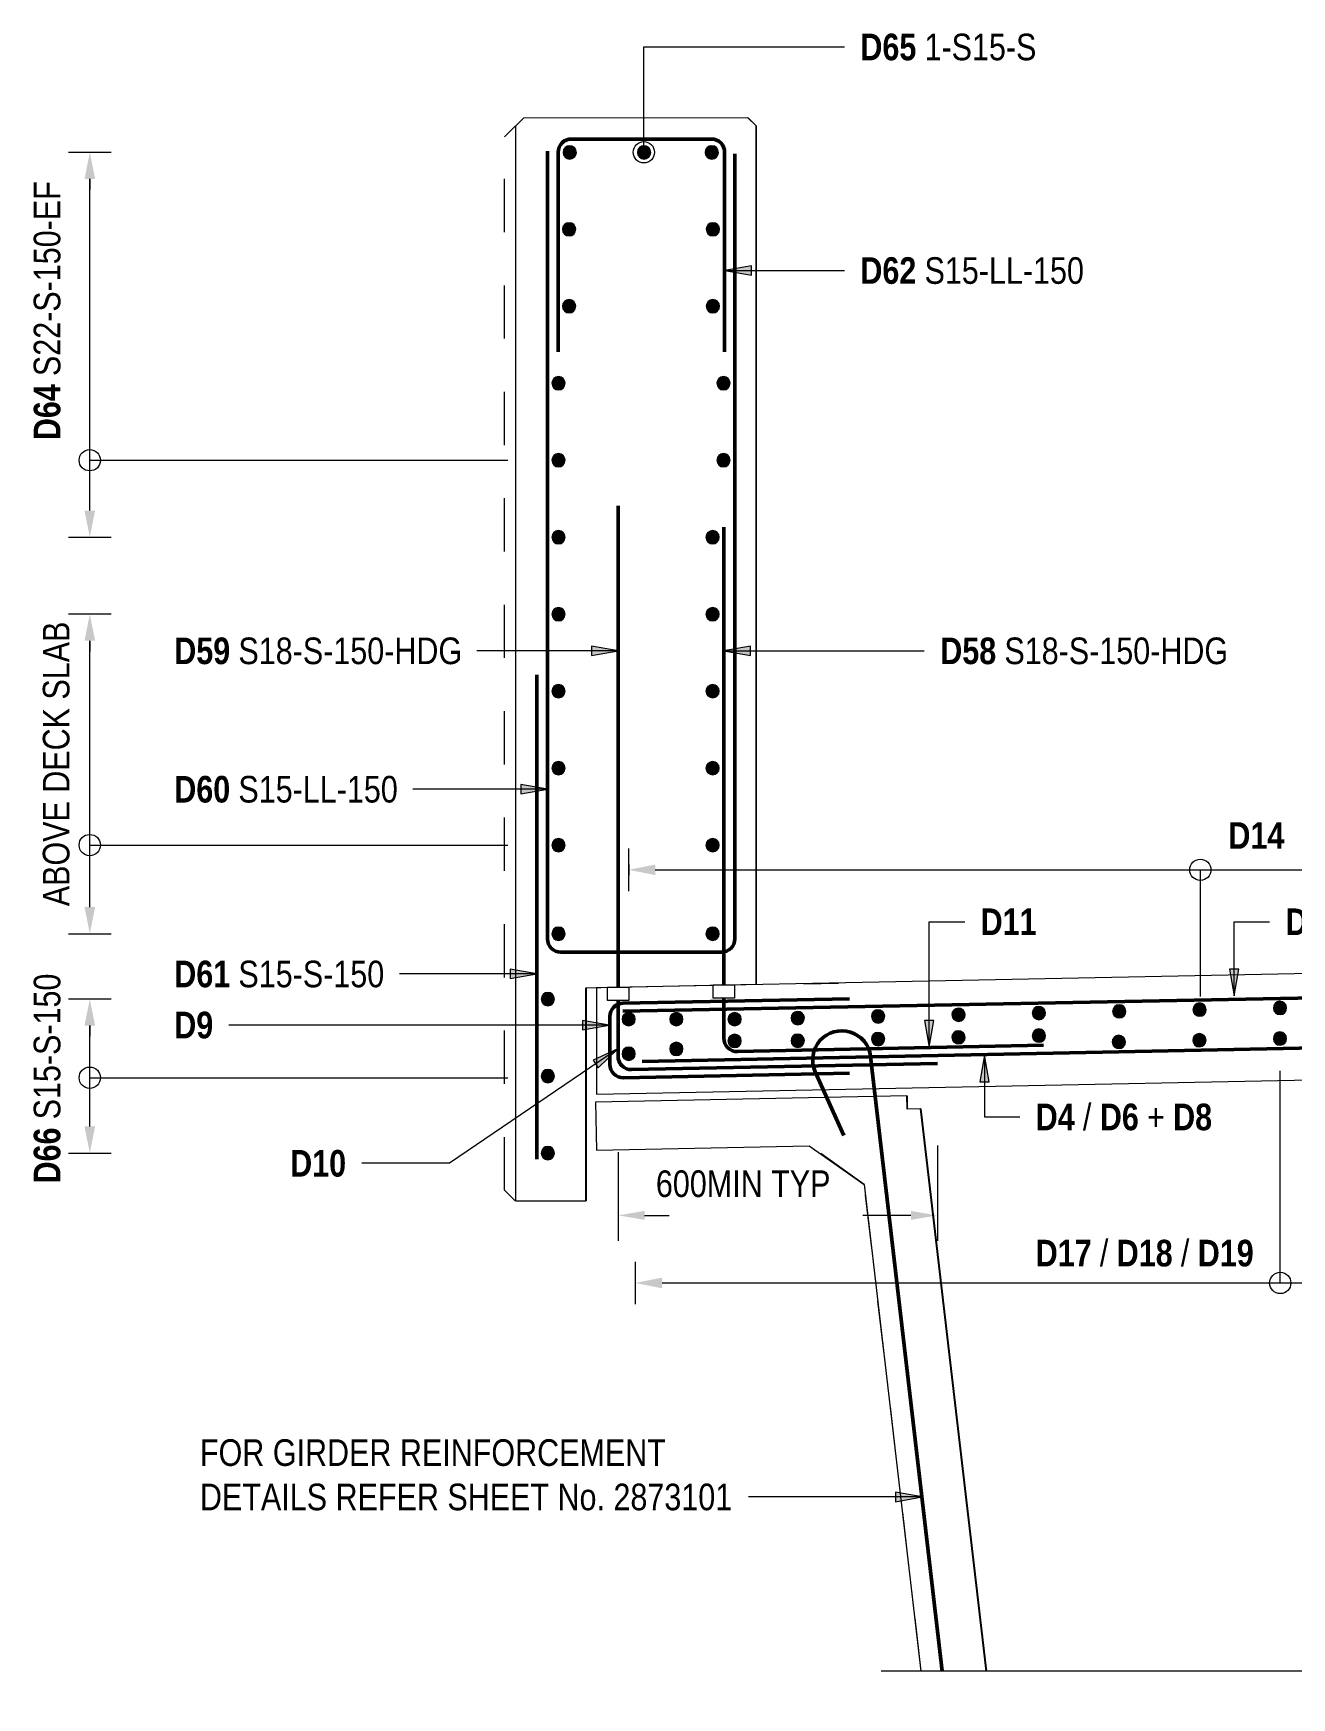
# Model space of a CAD drawing. Header units: metres. Extents: x -310.1 to -283, y 2.7 to 23.5.
# Drawn here: x -297.18 to -294.817, y 20.376 to 23.503 of the extents above; entities that cross this region are included whole.
import ezdxf

# ---------------------------------------------------------------- set-up
doc = ezdxf.new("R2010")
doc.units = ezdxf.units.M
doc.linetypes.add('JacobsDash', pattern=[0.0045, 0.003, -0.0015])
doc.layers.get('Defpoints').update_dxf_attribs({"color": 41})
for name, color, linetype, lineweight in [('A-ANNO-DIMS', 7, 'Continuous', 9), ('A-ANNO-NOTE', 7, 'Continuous', 9), ('A-DETL', 7, 'Continuous', 13), ('A-DETL-GENF', 7, 'Continuous', 9), ('A-FLOR', 7, 'Continuous', 50), ('A-WALL', 7, 'Continuous', 50), ('A-WALL-HDLN', 7, 'JacobsDash', 18), ('G-ANNO-TEXT', 7, 'Continuous', 9), ('S-BEAM', 7, 'Continuous', 50), ('S-BEAM-HDLN', 7, 'JacobsDash', 18)]:
    doc.layers.add(name, color=color, linetype=linetype, lineweight=lineweight)
doc.styles.add('Arial Narrow', font='ARIALN.TTF', dxfattribs={"height": 0.05})
doc.styles.add('Arial Narrow_B', font='ARIALNB.TTF', dxfattribs={"height": 0.05})
doc.dimstyles.new('Dimension_Standard_T__mm__1', dxfattribs={"dimscale": 0.3048, "dimtxt": 0.051172, "dimasz": 0.164042, "dimexe": 0.15748, "dimexo": 0.098425, "dimgap": 0.065617, "dimtad": 1, "dimdec": 0, "dimlfac": 1000, "dimzin": 0, "dimdsep": 46, "dimtxsty": 'Arial Narrow', "dimsah": 1, "dimcen": 0.09, "dimaunit": 1, "dimadec": 4, "dimazin": 0, "dimtfac": 1, "dimtdec": 4, "dimtix": 1, "dimtmove": 2, "dimatfit": 3, "dimfxl": 1, "dimtvp": 1, "dimtolj": 1, "dimtzin": 0, "dimlwd": 18, "dimlwe": 18, "dimarcsym": 2})

# ---------------------------------------------------------------- blocks, each defined once
blk = doc.blocks.new('North_Wall - North_Wall-6845343-DRG-2873134 SECTION 2')
at = {"layer": 'A-WALL', "color": 252, "lineweight": 13, "true_color": 0x888888}
for p, q in [((-1137.5613, 23.3437), (-1137.5765, 23.3287)), ((-1137.5765, 23.3287), (-1137.5764, 21.3098)), ((-1137.14, 23.3444), (-1137.5613, 23.3437)), ((-1137.5608, 23.3437), (-1137.5613, 23.3437)), ((-1137.14, 23.3444), (-1137.1395, 23.3445)), ((-1137.1248, 23.3295), (-1137.14, 23.3444)), ((-1137.1395, 23.3445), (-1137.1243, 23.3295)), ((-1137.1247, 21.7168), (-1137.1248, 23.3295)), ((-1137.1243, 23.3295), (-1137.1248, 23.3295)), ((-1137.1243, 23.3295), (-1137.1243, 21.7168)), ((-1137.4445, 21.71), (-1137.1247, 21.7168)), ((-1137.4445, 21.31), (-1137.4445, 21.71)), ((-1137.444, 21.71), (-1137.444, 21.31)), ((-1137.1243, 21.7168), (-1137.1247, 21.7168)), ((-1137.5764, 21.3098), (-1137.4445, 21.31)), ((-1137.444, 21.31), (-1137.4445, 21.31))]:
    blk.add_line(p, q, dxfattribs=at)
at = {"layer": 'A-WALL-HDLN', "color": 252, "lineweight": 13, "true_color": 0x888888}
for p, q in [((-1137.14, 23.3445), (-1137.1397, 23.3445)), ((-1137.1246, 21.7168), (-1137.1247, 21.7168)), ((-1137.4442, 21.31), (-1137.4444, 21.31))]:
    blk.add_line(p, q, dxfattribs=at)
blk = doc.blocks.new('Repeating Detail - Reo Dot_Scale 25_Section-1695670-DRG-2873134 SECTION 2')
at = {"layer": 'A-DETL-GENF'}
for points in [[(-1136.7443, 21.647), (-1136.7411, 21.6474), (-1136.7381, 21.6488), (-1136.7356, 21.6508), (-1136.7337, 21.6534), (-1136.7325, 21.6565), (-1136.7321, 21.6597), (-1136.7326, 21.6629), (-1136.7339, 21.6659), (-1136.736, 21.6685), (-1136.7386, 21.6704), (-1136.7416, 21.6716), (-1136.7449, 21.6719), (-1136.7481, 21.6715), (-1136.7511, 21.6701), (-1136.7536, 21.6681), (-1136.7556, 21.6655), (-1136.7568, 21.6624), (-1136.7571, 21.6592), (-1136.7566, 21.656), (-1136.7553, 21.653), (-1136.7533, 21.6504), (-1136.7506, 21.6485), (-1136.7476, 21.6473)], [(-1136.5934, 21.6501), (-1136.5902, 21.6506), (-1136.5872, 21.652), (-1136.5847, 21.654), (-1136.5827, 21.6566), (-1136.5816, 21.6597), (-1136.5812, 21.6629), (-1136.5817, 21.6661), (-1136.583, 21.6691), (-1136.585, 21.6717), (-1136.5877, 21.6736), (-1136.5907, 21.6748), (-1136.594, 21.6751), (-1136.5972, 21.6746), (-1136.6002, 21.6733), (-1136.6027, 21.6713), (-1136.6046, 21.6687), (-1136.6058, 21.6656), (-1136.6062, 21.6624), (-1136.6057, 21.6592), (-1136.6044, 21.6562), (-1136.6023, 21.6536), (-1136.5997, 21.6517), (-1136.5967, 21.6505)], [(-1136.4425, 21.6533), (-1136.4393, 21.6538), (-1136.4363, 21.6552), (-1136.4338, 21.6572), (-1136.4318, 21.6598), (-1136.4306, 21.6629), (-1136.4303, 21.6661), (-1136.4308, 21.6693), (-1136.4321, 21.6723), (-1136.4341, 21.6749), (-1136.4368, 21.6768), (-1136.4398, 21.678), (-1136.443, 21.6783), (-1136.4463, 21.6778), (-1136.4493, 21.6765), (-1136.4518, 21.6745), (-1136.4537, 21.6719), (-1136.4549, 21.6688), (-1136.4553, 21.6656), (-1136.4548, 21.6624), (-1136.4535, 21.6594), (-1136.4508, 21.6564), (-1136.4488, 21.6549), (-1136.4458, 21.6537)], [(-1136.2916, 21.6565), (-1136.2884, 21.657), (-1136.2854, 21.6584), (-1136.2828, 21.6604), (-1136.2809, 21.663), (-1136.2797, 21.6661), (-1136.2794, 21.6693), (-1136.2799, 21.6725), (-1136.2812, 21.6755), (-1136.2832, 21.6781), (-1136.2858, 21.68), (-1136.2889, 21.6812), (-1136.2921, 21.6815), (-1136.2953, 21.681), (-1136.2983, 21.6797), (-1136.3009, 21.6777), (-1136.3028, 21.6751), (-1136.304, 21.672), (-1136.3044, 21.6688), (-1136.3039, 21.6656), (-1136.3025, 21.6626), (-1136.3005, 21.66), (-1136.2979, 21.6581), (-1136.2948, 21.6569)], [(-1136.1407, 21.6597), (-1136.1374, 21.6602), (-1136.1345, 21.6615), (-1136.1319, 21.6636), (-1136.13, 21.6662), (-1136.1288, 21.6693), (-1136.1284, 21.6725), (-1136.1289, 21.6757), (-1136.1302, 21.6787), (-1136.1323, 21.6813), (-1136.1349, 21.6832), (-1136.138, 21.6844), (-1136.1412, 21.6847), (-1136.1444, 21.6842), (-1136.1474, 21.6829), (-1136.15, 21.6809), (-1136.1519, 21.6783), (-1136.1531, 21.6752), (-1136.1534, 21.672), (-1136.1529, 21.6687), (-1136.1516, 21.6658), (-1136.1496, 21.6632), (-1136.147, 21.6613), (-1136.1439, 21.6601)], [(-1137.0462, 21.6406), (-1137.043, 21.6411), (-1137.04, 21.6424), (-1137.0374, 21.6444), (-1137.0355, 21.647), (-1137.0343, 21.6501), (-1137.034, 21.6533), (-1137.0344, 21.6565), (-1137.0358, 21.6595), (-1137.0378, 21.6621), (-1137.0404, 21.664), (-1137.0435, 21.6652), (-1137.0467, 21.6656), (-1137.0499, 21.6651), (-1137.0529, 21.6637), (-1137.0555, 21.6617), (-1137.0574, 21.6591), (-1137.0586, 21.656), (-1137.0589, 21.6528), (-1137.0585, 21.6496), (-1137.0571, 21.6466), (-1137.0551, 21.644), (-1137.0525, 21.6421), (-1137.0494, 21.6409)], [(-1136.8953, 21.6438), (-1136.892, 21.6442), (-1136.8891, 21.6456), (-1136.8865, 21.6476), (-1136.8846, 21.6502), (-1136.8833, 21.654), (-1136.883, 21.6565), (-1136.8835, 21.6597), (-1136.8848, 21.6627), (-1136.8869, 21.6653), (-1136.8895, 21.6672), (-1136.8926, 21.6684), (-1136.8958, 21.6687), (-1136.899, 21.6683), (-1136.902, 21.6669), (-1136.9046, 21.6649), (-1136.9065, 21.6623), (-1136.9077, 21.6592), (-1136.908, 21.656), (-1136.9075, 21.6528), (-1136.9062, 21.6498), (-1136.9042, 21.6472), (-1136.9016, 21.6453), (-1136.8985, 21.6441)]]:
    blk.add_hatch(color=256, dxfattribs=at).paths.add_polyline_path(points)
for centre, start, end in [((-1136.7446, 21.6594), 91.2137, 271.2137), ((-1136.7446, 21.6594), 271.2137, 91.2137), ((-1136.5937, 21.6626), 91.2137, 271.2137), ((-1136.5937, 21.6626), 271.2137, 91.2137), ((-1136.4428, 21.6658), 91.2137, 271.2137), ((-1136.4428, 21.6658), 271.2137, 91.2137), ((-1136.2919, 21.669), 91.2137, 271.2137), ((-1136.2919, 21.669), 271.2137, 91.2137), ((-1136.1409, 21.6722), 91.2137, 271.2137), ((-1136.1409, 21.6722), 271.2137, 91.2137), ((-1137.0465, 21.6531), 91.2137, 271.2137), ((-1137.0465, 21.6531), 271.2137, 91.2137), ((-1136.8955, 21.6563), 91.2137, 271.2137), ((-1136.8955, 21.6563), 271.2137, 91.2137)]:
    blk.add_arc(centre, 0.0125, start, end, dxfattribs=at)
blk = doc.blocks.new('Repeating Detail - Reo Dot_Scale 25_Section-V13-DRG-2873134 SECTION 2')
at = {"layer": 'A-DETL-GENF'}
for points in [[(-1137.0462, 21.5981), (-1137.043, 21.5986), (-1137.04, 21.5999), (-1137.0374, 21.6019), (-1137.0355, 21.6045), (-1137.0343, 21.6076), (-1137.034, 21.6108), (-1137.0344, 21.614), (-1137.0358, 21.617), (-1137.0378, 21.6196), (-1137.0404, 21.6215), (-1137.0435, 21.6227), (-1137.0467, 21.6231), (-1137.0499, 21.6226), (-1137.0529, 21.6212), (-1137.0555, 21.6192), (-1137.0574, 21.6166), (-1137.0586, 21.6135), (-1137.0589, 21.6103), (-1137.0585, 21.6071), (-1137.0571, 21.6041), (-1137.0551, 21.6015), (-1137.0525, 21.5996), (-1137.0494, 21.5984)], [(-1136.8952, 21.6013), (-1136.892, 21.6018), (-1136.889, 21.6031), (-1136.8865, 21.6051), (-1136.8845, 21.6077), (-1136.8833, 21.6113), (-1136.883, 21.614), (-1136.8835, 21.6172), (-1136.8848, 21.6202), (-1136.8869, 21.6228), (-1136.8895, 21.6247), (-1136.8925, 21.6259), (-1136.8958, 21.6263), (-1136.899, 21.6258), (-1136.902, 21.6244), (-1136.9045, 21.6224), (-1136.9065, 21.6198), (-1136.9076, 21.6167), (-1136.908, 21.6135), (-1136.9075, 21.6103), (-1136.9062, 21.6073), (-1136.9042, 21.6047), (-1136.9015, 21.6028), (-1136.8985, 21.6016)], [(-1136.7443, 21.6045), (-1136.7411, 21.605), (-1136.7381, 21.6063), (-1136.7355, 21.6083), (-1136.7336, 21.6109), (-1136.7324, 21.614), (-1136.7321, 21.6172), (-1136.7326, 21.6204), (-1136.7339, 21.6234), (-1136.7359, 21.626), (-1136.7385, 21.6279), (-1136.7416, 21.6291), (-1136.7448, 21.6295), (-1136.7487, 21.6287), (-1136.751, 21.6276), (-1136.7536, 21.6256), (-1136.7555, 21.623), (-1136.7567, 21.6199), (-1136.7571, 21.6167), (-1136.7566, 21.6135), (-1136.7552, 21.6105), (-1136.7532, 21.6079), (-1136.7506, 21.606), (-1136.7475, 21.6048)], [(-1136.5933, 21.6077), (-1136.5901, 21.6082), (-1136.5871, 21.6095), (-1136.5846, 21.6115), (-1136.5827, 21.6141), (-1136.5815, 21.6172), (-1136.5811, 21.6204), (-1136.5816, 21.6236), (-1136.5829, 21.6266), (-1136.585, 21.6292), (-1136.5876, 21.6311), (-1136.5906, 21.6323), (-1136.5939, 21.6327), (-1136.5971, 21.6322), (-1136.6001, 21.6308), (-1136.6026, 21.6288), (-1136.6046, 21.6262), (-1136.6058, 21.6231), (-1136.6061, 21.6199), (-1136.6056, 21.6167), (-1136.6043, 21.6137), (-1136.6023, 21.6111), (-1136.5996, 21.6092), (-1136.5966, 21.608)]]:
    blk.add_hatch(color=256, dxfattribs=at).paths.add_polyline_path(points)
for centre, start, end in [((-1137.0465, 21.6106), 91.2137, 271.2137), ((-1137.0465, 21.6106), 271.2137, 91.2137), ((-1136.8955, 21.6138), 91.2137, 271.2137), ((-1136.8955, 21.6138), 271.2137, 91.2137), ((-1136.7446, 21.617), 91.2137, 271.2137), ((-1136.7446, 21.617), 271.2137, 91.2137), ((-1136.5936, 21.6202), 91.2137, 271.2137), ((-1136.5936, 21.6202), 271.2137, 91.2137)]:
    blk.add_arc(centre, 0.0125, start, end, dxfattribs=at)
blk = doc.blocks.new('T2DExtentArrowReinf_v1 - Extent-7491210-DRG-2873134 SECTION 2')
at = {"layer": 'A-DETL-GENF'}
for p, q in [((-1137.3639, 21.9417), (-1137.3639, 21.9217)), ((-1137.3139, 21.9317), (-1134.4813, 21.9317)), ((-1134.3813, 21.9217), (-1134.3813, 21.9317))]:
    blk.add_line(p, q, dxfattribs=at)
blk = doc.blocks.new('CS_DET_Rebar Tagging - Scale 20-6652976-DRG-2873134 SECTION 2')
at = {"layer": 'A-DETL-GENF', "lineweight": 13}
blk.add_line((-1136.2905, 21.9317), (-1136.2905, 21.6938), dxfattribs=at)
blk.add_circle((-1136.2905, 21.9317), 0.02, dxfattribs=at)
blk = doc.blocks.new('T2DExtentArrowReinf_v1 - Extent-6652980-DRG-2873134 SECTION 2')
at = {"layer": 'A-DETL-GENF'}
for p, q in [((-1137.3513, 21.1455), (-1137.3513, 21.1655)), ((-1137.3013, 21.1555), (-1134.4813, 21.1555)), ((-1134.3813, 21.1655), (-1134.3813, 21.1555))]:
    blk.add_line(p, q, dxfattribs=at)
blk = doc.blocks.new('CS_DET_Rebar Tagging - Scale 20-6652983-DRG-2873134 SECTION 2')
at = {"layer": 'A-DETL-GENF', "lineweight": 13}
blk.add_line((-1136.1405, 21.1555), (-1136.1405, 21.5542), dxfattribs=at)
blk.add_circle((-1136.1405, 21.1555), 0.02, dxfattribs=at)
blk = doc.blocks.new('CS_DET_BreakLine_ViewScale - Std Break-7495673-DRG-2873134 SECTION 2')
at = {"layer": 'A-DETL-GENF'}
for p, q in [((-1135.6053, 20.4763), (-1135.6178, 20.4263)), ((-1135.5803, 20.3763), (-1135.6053, 20.4763)), ((-1135.6178, 20.4263), (-1136.8897, 20.4263)), ((-1135.5678, 20.4263), (-1135.5803, 20.3763)), ((-1134.2959, 20.4263), (-1135.5678, 20.4263))]:
    blk.add_line(p, q, dxfattribs=at)
blk = doc.blocks.new('B_Det_Reinf_Bar Section_2D - Reo Dot_Scale 25_Section-1695670-DRG-2873134 SECTION 2')
at = {"layer": 'A-DETL-GENF'}
blk.add_hatch(color=256, dxfattribs=at).paths.add_polyline_path([(-1137.3639, 21.6386), (-1137.3607, 21.6391), (-1137.3577, 21.6403), (-1137.3551, 21.6423), (-1137.3531, 21.6449), (-1137.3519, 21.6479), (-1137.3514, 21.6511), (-1137.3519, 21.6544), (-1137.3531, 21.6574), (-1137.3551, 21.66), (-1137.3577, 21.662), (-1137.3607, 21.6632), (-1137.3639, 21.6636), (-1137.3672, 21.6632), (-1137.3702, 21.662), (-1137.3728, 21.66), (-1137.3748, 21.6574), (-1137.376, 21.6544), (-1137.3764, 21.6511), (-1137.376, 21.6479), (-1137.3748, 21.6449), (-1137.3728, 21.6423), (-1137.3702, 21.6403), (-1137.3672, 21.6391)])
for start, end in [(0, 180), (180, 0)]:
    blk.add_arc((-1137.3639, 21.6511), 0.0125, start, end, dxfattribs=at)
blk = doc.blocks.new('B_Det_Reinf_Bar Section_2D - Reo Dot_Scale 25_Section-1703103-DRG-2873134 SECTION 2')
at = {"layer": 'A-DETL-GENF'}
blk.add_hatch(color=256, dxfattribs=at).paths.add_polyline_path([(-1137.2079, 23.2671), (-1137.2047, 23.2676), (-1137.2017, 23.2688), (-1137.1991, 23.2708), (-1137.1971, 23.2734), (-1137.1959, 23.2764), (-1137.1954, 23.2796), (-1137.1959, 23.2829), (-1137.1971, 23.2859), (-1137.1991, 23.2885), (-1137.2017, 23.2905), (-1137.2047, 23.2917), (-1137.2079, 23.2921), (-1137.2112, 23.2917), (-1137.2142, 23.2905), (-1137.2168, 23.2885), (-1137.2188, 23.2859), (-1137.22, 23.2829), (-1137.2204, 23.2796), (-1137.22, 23.2764), (-1137.2188, 23.2734), (-1137.2168, 23.2708), (-1137.2142, 23.2688), (-1137.2112, 23.2676)])
for start, end in [(360, 180), (180, 360)]:
    blk.add_arc((-1137.2079, 23.2796), 0.0125, start, end, dxfattribs=at)
blk = doc.blocks.new('B_Det_Reinf_Bar Section_2D - Reo Dot_Scale 25_Section-V15-DRG-2873134 SECTION 2')
at = {"layer": 'A-DETL-GENF'}
blk.add_hatch(color=256, dxfattribs=at).paths.add_polyline_path([(-1137.4757, 22.9779), (-1137.4725, 22.9783), (-1137.4695, 22.9796), (-1137.4669, 22.9816), (-1137.4649, 22.9841), (-1137.4637, 22.9872), (-1137.4632, 22.9904), (-1137.4637, 22.9936), (-1137.4649, 22.9966), (-1137.4669, 22.9992), (-1137.4695, 23.0012), (-1137.4725, 23.0025), (-1137.4757, 23.0029), (-1137.479, 23.0025), (-1137.482, 23.0012), (-1137.4846, 22.9992), (-1137.4866, 22.9966), (-1137.4878, 22.9936), (-1137.4881, 22.9897), (-1137.4878, 22.9872), (-1137.4866, 22.9841), (-1137.4846, 22.9816), (-1137.482, 22.9796), (-1137.479, 22.9783)])
for start, end in [(0, 180), (180, 0)]:
    blk.add_arc((-1137.4757, 22.9904), 0.0125, start, end, dxfattribs=at)
blk = doc.blocks.new('B_Det_Reinf_Bar Section_2D - Reo Dot_Scale 25_Section-V16-DRG-2873134 SECTION 2')
at = {"layer": 'A-DETL-GENF'}
blk.add_hatch(color=256, dxfattribs=at).paths.add_polyline_path([(-1137.1858, 22.6887), (-1137.1826, 22.6891), (-1137.1796, 22.6903), (-1137.177, 22.6923), (-1137.175, 22.6949), (-1137.1738, 22.6979), (-1137.1733, 22.7012), (-1137.1738, 22.7044), (-1137.175, 22.7074), (-1137.177, 22.71), (-1137.1796, 22.712), (-1137.1826, 22.7132), (-1137.1862, 22.7136), (-1137.1891, 22.7132), (-1137.1921, 22.712), (-1137.1947, 22.71), (-1137.1967, 22.7074), (-1137.1979, 22.7044), (-1137.1983, 22.7012), (-1137.1979, 22.6979), (-1137.1967, 22.6949), (-1137.1947, 22.6923), (-1137.1921, 22.6903), (-1137.1891, 22.6891), (-1137.1862, 22.6887)])
for start, end in [(0, 180), (180, 0)]:
    blk.add_arc((-1137.1858, 22.7012), 0.0125, start, end, dxfattribs=at)
blk = doc.blocks.new('Repeating Detail - Reo Dot_Scale 25_Section-V17-DRG-2873134 SECTION 2')
at = {"layer": 'A-DETL-GENF'}
for points in [[(-1136.4432, 21.5958), (-1136.44, 21.5963), (-1136.437, 21.5976), (-1136.4344, 21.5997), (-1136.4322, 21.6031), (-1136.4313, 21.6054), (-1136.431, 21.6086), (-1136.4315, 21.6118), (-1136.4328, 21.6148), (-1136.4348, 21.6174), (-1136.4374, 21.6193), (-1136.4405, 21.6205), (-1136.4437, 21.6208), (-1136.4469, 21.6203), (-1136.4499, 21.619), (-1136.4525, 21.617), (-1136.4544, 21.6144), (-1136.4556, 21.6113), (-1136.456, 21.6081), (-1136.4555, 21.6048), (-1136.4541, 21.6019), (-1136.4521, 21.5993), (-1136.4495, 21.5974), (-1136.4464, 21.5962)], [(-1136.2919, 21.599), (-1136.2887, 21.5995), (-1136.2857, 21.6008), (-1136.283, 21.6031), (-1136.2812, 21.6055), (-1136.2801, 21.6086), (-1136.2797, 21.6118), (-1136.2802, 21.615), (-1136.2815, 21.618), (-1136.2835, 21.6206), (-1136.2862, 21.6225), (-1136.2892, 21.6237), (-1136.2925, 21.624), (-1136.2957, 21.6235), (-1136.2987, 21.6222), (-1136.3012, 21.6202), (-1136.3032, 21.6176), (-1136.3043, 21.6145), (-1136.3047, 21.6113), (-1136.3042, 21.608), (-1136.3029, 21.6051), (-1136.3008, 21.6025), (-1136.2982, 21.6006), (-1136.2952, 21.5994)], [(-1136.1407, 21.6022), (-1136.1367, 21.6031), (-1136.1345, 21.6041), (-1136.1319, 21.6061), (-1136.13, 21.6087), (-1136.1288, 21.6118), (-1136.1284, 21.615), (-1136.1289, 21.6182), (-1136.1302, 21.6212), (-1136.1323, 21.6238), (-1136.1349, 21.6257), (-1136.138, 21.6269), (-1136.1412, 21.6272), (-1136.1444, 21.6267), (-1136.1474, 21.6254), (-1136.15, 21.6234), (-1136.1519, 21.6208), (-1136.1531, 21.6177), (-1136.1534, 21.6145), (-1136.1529, 21.6113), (-1136.1516, 21.6083), (-1136.1496, 21.6057), (-1136.147, 21.6038), (-1136.1439, 21.6026)]]:
    blk.add_hatch(color=256, dxfattribs=at).paths.add_polyline_path(points)
for centre, start, end in [((-1136.4435, 21.6083), 91.2137, 271.2137), ((-1136.4435, 21.6083), 271.2137, 91.2137), ((-1136.2922, 21.6115), 91.2137, 271.2137), ((-1136.2922, 21.6115), 271.2137, 91.2137), ((-1136.1409, 21.6147), 91.2137, 271.2137), ((-1136.1409, 21.6147), 271.2137, 91.2137)]:
    blk.add_arc(centre, 0.0125, start, end, dxfattribs=at)
blk = doc.blocks.new('T2DExtentArrowReinf_v1 - Extent-7493068-DRG-2873134 SECTION 2')
at = {"layer": 'A-DETL-GENF'}
for p, q in [((-1138.3657, 21.6889), (-1138.3757, 21.6889)), ((-1138.3757, 21.4496), (-1138.3757, 21.6389)), ((-1138.3757, 21.5411), (-1137.591, 21.5411)), ((-1138.3857, 21.3996), (-1138.3657, 21.3996))]:
    blk.add_line(p, q, dxfattribs=at)
blk = doc.blocks.new('T2DExtentArrowReinf_v1 - Extent-7493470-DRG-2873134 SECTION 2')
at = {"layer": 'A-DETL-GENF'}
for p, q in [((-1138.3657, 22.4119), (-1138.3757, 22.4119)), ((-1138.3757, 21.8617), (-1138.3757, 22.3619)), ((-1138.3757, 21.9781), (-1137.591, 21.9781)), ((-1138.3857, 21.8117), (-1138.3657, 21.8117))]:
    blk.add_line(p, q, dxfattribs=at)
blk = doc.blocks.new('T2DExtentArrowReinf_v1 - Extent-7493848-DRG-2873134 SECTION 2')
at = {"layer": 'A-DETL-GENF'}
for p, q in [((-1138.3657, 23.2796), (-1138.3757, 23.2796)), ((-1138.3757, 22.6065), (-1138.3757, 23.2296)), ((-1138.3757, 22.7012), (-1137.591, 22.7012)), ((-1138.3857, 22.5565), (-1138.3657, 22.5565))]:
    blk.add_line(p, q, dxfattribs=at)
blk = doc.blocks.new('DIMBLOCK4-DRG-2873134 SECTION 2')
at = {"layer": 'A-ANNO-DIMS', "color": 0, "lineweight": 18, "transparency": 16777216}
for p, q in [((-296.0822, 21.4011), (-296.0822, 21.2344)), ((-295.4822, 21.414), (-295.4822, 21.2344)), ((-296.0322, 21.2824), (-295.9861, 21.2824)), ((-295.5322, 21.2824), (-295.6228, 21.2824))]:
    blk.add_line(p, q, dxfattribs=at)
at = {"layer": 'A-ANNO-DIMS', "color": 0, "transparency": 16777216}
for points in [[(-296.0322, 21.2908), (-296.0322, 21.2741), (-296.0822, 21.2824)], [(-295.5322, 21.2908), (-295.5322, 21.2741), (-295.4822, 21.2824)]]:
    blk.add_solid(points, dxfattribs=at)
at = {"layer": 'Defpoints', "color": 0, "transparency": 16777216}
for p in [(-296.0822, 21.4311), (-295.4822, 21.444), (-295.4822, 21.2824)]:
    blk.add_point(p, dxfattribs=at)
at = {"layer": 'A-ANNO-DIMS', "color": 0, "lineweight": 18, "transparency": 16777216, "insert": (-296.0111, 21.367), "char_height": 0.05, "width": 0.413271, "attachment_point": 1, "line_spacing_factor": 0.974696, "style": 'Arial Narrow'}
blk.add_mtext('\\A1;600MIN TYP', dxfattribs=at)

msp = doc.modelspace()

# ---------------------------------------------------------------- hatches: boundary and pattern name
at = {"layer": 'A-ANNO-NOTE'}
for points in [[(-297.064, 23.2296), (-297.074, 23.2796), (-297.084, 23.2296)], [(-297.074, 22.5565), (-297.064, 22.6065), (-297.084, 22.6065)], [(-297.064, 22.3619), (-297.074, 22.4119), (-297.084, 22.3619)], [(-296.0123, 21.9217), (-296.0123, 21.9417), (-296.0623, 21.9317), (-296.0188, 21.9231)], [(-297.074, 21.8117), (-297.064, 21.8617), (-297.084, 21.8617)], [(-297.064, 21.6389), (-297.074, 21.6889), (-297.084, 21.6389)], [(-297.074, 21.3996), (-297.064, 21.4496), (-297.084, 21.4496)], [(-295.9996, 21.1455), (-295.9996, 21.1655), (-296.0496, 21.1555)]]:
    msp.add_hatch(color=256, dxfattribs=at).paths.add_polyline_path(points)
at = {"layer": 'G-ANNO-TEXT'}
for points in [[(-295.8817, 23.0576), (-295.8317, 23.0488), (-295.8317, 23.0664)], [(-296.0818, 22.3431), (-296.1318, 22.3519), (-296.1318, 22.3343)], [(-295.8833, 22.3431), (-295.8333, 22.3343), (-295.8333, 22.3519)], [(-296.2145, 22.0831), (-296.2645, 22.0919), (-296.2645, 22.0743)], [(-296.2348, 21.736), (-296.2848, 21.7448), (-296.2848, 21.7272)], [(-294.9253, 21.6948), (-294.9164, 21.7448), (-294.9341, 21.7448)], [(-296.0986, 21.6401), (-296.1486, 21.6489), (-296.1486, 21.6313)], [(-295.4977, 21.5986), (-295.4889, 21.6486), (-295.5066, 21.6486)], [(-296.0828, 21.5951), (-296.1291, 21.5743), (-296.1192, 21.5597)], [(-295.3943, 21.5833), (-295.4031, 21.5333), (-295.3855, 21.5333)], [(-295.5113, 20.7535), (-295.5613, 20.7623), (-295.5613, 20.7446)]]:
    msp.add_hatch(color=256, dxfattribs=at).paths.add_polyline_path(points)

# ---------------------------------------------------------------- linework, layer by layer
at = {"layer": 'A-ANNO-NOTE'}
for p, q in [((-297.034, 23.2796), (-297.114, 23.2796)), ((-297.074, 23.2296), (-297.074, 23.2096)), ((-297.074, 22.6065), (-297.074, 22.6265)), ((-297.114, 22.5565), (-297.034, 22.5565)), ((-297.034, 22.4119), (-297.114, 22.4119)), ((-297.074, 22.3619), (-297.074, 22.3419)), ((-296.0623, 21.9717), (-296.0623, 21.8917)), ((-296.0123, 21.9317), (-295.9923, 21.9317)), ((-297.074, 21.8617), (-297.074, 21.8817)), ((-297.114, 21.8117), (-297.034, 21.8117)), ((-297.034, 21.6889), (-297.114, 21.6889)), ((-297.074, 21.6389), (-297.074, 21.6189)), ((-297.074, 21.4496), (-297.074, 21.4696)), ((-297.114, 21.3996), (-297.034, 21.3996)), ((-296.0496, 21.1155), (-296.0496, 21.1955)), ((-295.9996, 21.1555), (-295.9796, 21.1555))]:
    msp.add_line(p, q, dxfattribs=at)
for centre in [(-297.074, 22.7012), (-297.074, 21.9781), (-297.074, 21.5411)]:
    msp.add_circle(centre, 0.02, dxfattribs=at)
at = {"layer": 'A-DETL', "color": 252, "linetype": 'JacobsDash', "true_color": 0x888888}
for p, q in [((-296.2753, 23.3286), (-296.2952, 23.3087)), ((-296.2952, 21.3297), (-296.2952, 23.3087)), ((-296.2753, 21.3098), (-296.2952, 21.3297))]:
    msp.add_line(p, q, dxfattribs=at)
at = {"layer": 'A-DETL', "lineweight": 50}
for p, q in [((-295.907, 23.3046), (-296.1697, 23.3046)), ((-296.2147, 23.2818), (-296.2147, 21.8018)), ((-296.1947, 23.2796), (-296.1947, 22.9046)), ((-295.882, 23.2796), (-295.882, 22.9046)), ((-295.863, 21.8018), (-295.863, 23.2768)), ((-296.0822, 21.7111), (-296.0822, 22.6153)), ((-295.8833, 21.7153), (-295.8833, 22.5753)), ((-296.2347, 22.2981), (-296.2347, 21.3881)), ((-296.1897, 21.7768), (-295.888, 21.7768)), ((-293.0443, 21.7245), (-296.0731, 21.666)), ((-296.0822, 21.6861), (-296.0822, 21.5813)), ((-295.6474, 21.6892), (-296.0729, 21.681)), ((-295.8833, 21.6903), (-295.8833, 21.6151)), ((-296.0974, 21.656), (-296.0974, 21.566)), ((-296.0369, 21.5717), (-293.0442, 21.6317)), ((-295.8577, 21.5902), (-295.2833, 21.6021)), ((-296.0719, 21.541), (-295.6474, 21.5495)), ((-296.0567, 21.5563), (-295.4822, 21.5679))]:
    msp.add_line(p, q, dxfattribs=at)
at = {"layer": 'A-DETL'}
for p, q in [((-296.1022, 21.6861), (-296.1022, 21.7111)), ((-296.1022, 21.7111), (-296.0622, 21.7111)), ((-296.0622, 21.7111), (-296.0622, 21.6861)), ((-295.9033, 21.6903), (-295.9033, 21.7153)), ((-295.9033, 21.7153), (-295.8633, 21.7153)), ((-295.8633, 21.7153), (-295.8633, 21.6903)), ((-295.7335, 21.7178), (-295.6685, 21.719)), ((-296.0622, 21.6861), (-296.1022, 21.6861)), ((-295.8633, 21.6903), (-295.9033, 21.6903))]:
    msp.add_line(p, q, dxfattribs=at)
at = {"layer": 'A-DETL', "color": 8, "lineweight": 50, "true_color": 0x808080}
for p, q in [((-295.4733, 20.4263), (-295.6081, 21.5811)), ((-295.6579, 21.4326), (-295.7119, 21.5524))]:
    msp.add_line(p, q, dxfattribs=at)
at = {"layer": 'A-DETL', "lineweight": 50}
for centre, start, end in [((-296.1697, 23.2796), 90, 180), ((-295.907, 23.2796), 360, 90), ((-296.1897, 21.8018), 180, 270), ((-295.888, 21.8018), 270, 0), ((-296.0724, 21.656), 91.1068, 180), ((-295.8583, 21.6151), 180, 271.1932), ((-296.0572, 21.5813), 180, 271.1477), ((-296.0724, 21.566), 180, 271.1477)]:
    msp.add_arc(centre, 0.025, start, end, dxfattribs=at)
at = {"layer": 'A-DETL', "color": 8, "lineweight": 50, "true_color": 0x808080}
msp.add_arc((-295.6622, 21.5748), 0.0545, 6.6551, 204.2435, dxfattribs=at)
at = {"layer": 'A-FLOR', "lineweight": 13}
for p, q in [((-294.588, 21.7409), (-296.1226, 21.71)), ((-296.1226, 21.71), (-296.1226, 21.51)), ((-296.1226, 21.71), (-296.1221, 21.71)), ((-296.1226, 21.51), (-294.588, 21.5409))]:
    msp.add_line(p, q, dxfattribs=at)
at = {"layer": 'G-ANNO-TEXT'}
for p, q in [((-296.0337, 23.4776), (-295.6571, 23.4776)), ((-296.0337, 23.2798), (-296.0337, 23.4776)), ((-295.8317, 23.0664), (-295.8817, 23.0576)), ((-295.8817, 23.0576), (-295.8317, 23.0488)), ((-295.8817, 23.0576), (-295.6571, 23.0576)), ((-295.8317, 23.0488), (-295.8317, 23.0664)), ((-296.3456, 22.3431), (-296.347, 22.3431)), ((-296.0818, 22.3431), (-296.3456, 22.3431)), ((-296.0818, 22.3431), (-296.1318, 22.3519)), ((-296.1318, 22.3519), (-296.1318, 22.3343)), ((-296.1318, 22.3343), (-296.0818, 22.3431)), ((-295.8333, 22.3519), (-295.8833, 22.3431)), ((-295.8833, 22.3431), (-295.8333, 22.3343)), ((-295.8833, 22.3431), (-295.5071, 22.3431)), ((-295.8333, 22.3343), (-295.8333, 22.3519)), ((-296.466, 22.0831), (-296.4674, 22.0831)), ((-296.2145, 22.0831), (-296.466, 22.0831)), ((-296.2145, 22.0831), (-296.2645, 22.0919)), ((-296.2645, 22.0919), (-296.2645, 22.0743)), ((-296.2645, 22.0743), (-296.2145, 22.0831)), ((-295.4977, 21.8341), (-295.4313, 21.8341)), ((-295.4977, 21.5986), (-295.4977, 21.8341)), ((-294.9253, 21.8341), (-294.8589, 21.8341)), ((-294.9253, 21.6948), (-294.9253, 21.8341)), ((-296.4912, 21.736), (-296.4925, 21.736)), ((-296.2348, 21.736), (-296.4912, 21.736)), ((-296.2348, 21.736), (-296.2848, 21.7448)), ((-296.2848, 21.7448), (-296.2848, 21.7272)), ((-296.2848, 21.7272), (-296.2348, 21.736)), ((-294.9164, 21.7448), (-294.9341, 21.7448)), ((-294.9341, 21.7448), (-294.9253, 21.6948)), ((-294.9253, 21.6948), (-294.9164, 21.7448)), ((-296.8112, 21.6401), (-296.8127, 21.6401)), ((-296.0986, 21.6401), (-296.8112, 21.6401)), ((-296.0986, 21.6401), (-296.1486, 21.6489)), ((-296.1486, 21.6489), (-296.1486, 21.6313)), ((-296.1486, 21.6313), (-296.0986, 21.6401)), ((-295.4889, 21.6486), (-295.5066, 21.6486)), ((-295.5066, 21.6486), (-295.4977, 21.5986)), ((-295.4977, 21.5986), (-295.4889, 21.6486)), ((-296.0828, 21.5951), (-296.3987, 21.3803)), ((-296.0828, 21.5951), (-296.1291, 21.5743)), ((-296.1192, 21.5597), (-296.0828, 21.5951)), ((-295.3943, 21.5833), (-295.4031, 21.5333)), ((-295.3855, 21.5333), (-295.3943, 21.5833)), ((-295.3943, 21.5833), (-295.3943, 21.4674)), ((-296.1291, 21.5743), (-296.1192, 21.5597)), ((-295.4031, 21.5333), (-295.3855, 21.5333)), ((-295.3943, 21.4674), (-295.3279, 21.4674)), ((-296.562, 21.3803), (-296.5633, 21.3803)), ((-296.3987, 21.3803), (-296.562, 21.3803)), ((-295.7988, 20.7535), (-295.837, 20.7535)), ((-295.5113, 20.7535), (-295.7988, 20.7535)), ((-295.5113, 20.7535), (-295.5613, 20.7623)), ((-295.5613, 20.7623), (-295.5613, 20.7446)), ((-295.5613, 20.7446), (-295.5113, 20.7535))]:
    msp.add_line(p, q, dxfattribs=at)
msp.add_circle((-296.0337, 23.2798), 0.02, dxfattribs=at)
at = {"layer": 'S-BEAM', "lineweight": 13}
for p, q in [((-295.5399, 21.5072), (-296.1244, 21.4951)), ((-296.1244, 21.4951), (-296.1226, 21.4051)), ((-296.1244, 21.4951), (-296.1239, 21.4951)), ((-295.5399, 21.5072), (-295.5395, 21.5073)), ((-295.5394, 21.4823), (-295.5399, 21.5072)), ((-295.5395, 21.5073), (-295.539, 21.4823)), ((-295.5141, 21.4828), (-295.5394, 21.4823)), ((-295.3908, 20.4263), (-295.5141, 21.4828)), ((-295.5136, 21.4828), (-295.5141, 21.4828)), ((-295.5136, 21.4828), (-295.3903, 20.4263)), ((-295.539, 21.4823), (-295.5394, 21.4823)), ((-296.1226, 21.4051), (-295.7231, 21.4134)), ((-295.7231, 21.4134), (-295.6201, 21.3405)), ((-295.6201, 21.3405), (-295.5134, 20.4263))]:
    msp.add_line(p, q, dxfattribs=at)
at = {"layer": 'S-BEAM-HDLN', "lineweight": 13}
for p, q in [((-296.1221, 21.4051), (-296.1239, 21.495)), ((-295.723, 21.4134), (-295.7226, 21.4134)), ((-295.62, 21.3408), (-295.7226, 21.4134)), ((-295.62, 21.3405), (-295.6196, 21.3406)), ((-295.6196, 21.3406), (-295.6199, 21.3408)), ((-295.5129, 20.4263), (-295.6196, 21.3406))]:
    msp.add_line(p, q, dxfattribs=at)

# ---------------------------------------------------------------- block references
at = {"layer": 'A-DETL-GENF'}
for name, p in [('T2DExtentArrowReinf_v1 - Extent-7493848-DRG-2873134 SECTION 2', (841.3017, 0)), ('B_Det_Reinf_Bar Section_2D - Reo Dot_Scale 25_Section-1695670-DRG-2873134 SECTION 2', (841.191, 1.6285)), ('B_Det_Reinf_Bar Section_2D - Reo Dot_Scale 25_Section-1703103-DRG-2873134 SECTION 2', (841.1746, 0)), ('B_Det_Reinf_Bar Section_2D - Reo Dot_Scale 25_Section-1703103-DRG-2873134 SECTION 2', (841.3017, 0)), ('B_Det_Reinf_Bar Section_2D - Reo Dot_Scale 25_Section-1695670-DRG-2873134 SECTION 2', (841.1899, 1.4839)), ('B_Det_Reinf_Bar Section_2D - Reo Dot_Scale 25_Section-1695670-DRG-2873134 SECTION 2', (841.4598, 1.4839)), ('B_Det_Reinf_Bar Section_2D - Reo Dot_Scale 25_Section-V15-DRG-2873134 SECTION 2', (841.3017, 0)), ('B_Det_Reinf_Bar Section_2D - Reo Dot_Scale 25_Section-V15-DRG-2873134 SECTION 2', (841.5716, 0)), ('B_Det_Reinf_Bar Section_2D - Reo Dot_Scale 25_Section-1695670-DRG-2873134 SECTION 2', (841.1699, 1.1946)), ('B_Det_Reinf_Bar Section_2D - Reo Dot_Scale 25_Section-V16-DRG-2873134 SECTION 2', (841.3017, 0.1446)), ('B_Det_Reinf_Bar Section_2D - Reo Dot_Scale 25_Section-1695670-DRG-2873134 SECTION 2', (841.1699, 1.05)), ('B_Det_Reinf_Bar Section_2D - Reo Dot_Scale 25_Section-V16-DRG-2873134 SECTION 2', (841.3017, 0)), ('B_Det_Reinf_Bar Section_2D - Reo Dot_Scale 25_Section-1695670-DRG-2873134 SECTION 2', (841.1699, 0.9054)), ('B_Det_Reinf_Bar Section_2D - Reo Dot_Scale 25_Section-1695670-DRG-2873134 SECTION 2', (841.4593, 0.9054)), ('B_Det_Reinf_Bar Section_2D - Reo Dot_Scale 25_Section-1695670-DRG-2873134 SECTION 2', (841.1699, 0.7608)), ('B_Det_Reinf_Bar Section_2D - Reo Dot_Scale 25_Section-1695670-DRG-2873134 SECTION 2', (841.4593, 0.7608)), ('T2DExtentArrowReinf_v1 - Extent-7493470-DRG-2873134 SECTION 2', (841.3017, 0)), ('B_Det_Reinf_Bar Section_2D - Reo Dot_Scale 25_Section-1695670-DRG-2873134 SECTION 2', (841.1699, 0.6162)), ('B_Det_Reinf_Bar Section_2D - Reo Dot_Scale 25_Section-1695670-DRG-2873134 SECTION 2', (841.4593, 0.6162)), ('B_Det_Reinf_Bar Section_2D - Reo Dot_Scale 25_Section-1695670-DRG-2873134 SECTION 2', (841.1699, 0.4716)), ('B_Det_Reinf_Bar Section_2D - Reo Dot_Scale 25_Section-1695670-DRG-2873134 SECTION 2', (841.4593, 0.4716)), ('B_Det_Reinf_Bar Section_2D - Reo Dot_Scale 25_Section-1695670-DRG-2873134 SECTION 2', (841.1699, 0.3269)), ('B_Det_Reinf_Bar Section_2D - Reo Dot_Scale 25_Section-1695670-DRG-2873134 SECTION 2', (841.4593, 0.3269)), ('CS_DET_Rebar Tagging - Scale 20-6652976-DRG-2873134 SECTION 2', (841.3017, 0)), ('T2DExtentArrowReinf_v1 - Extent-7491210-DRG-2873134 SECTION 2', (841.3017, 0)), ('B_Det_Reinf_Bar Section_2D - Reo Dot_Scale 25_Section-1695670-DRG-2873134 SECTION 2', (841.1699, 0.1606)), ('B_Det_Reinf_Bar Section_2D - Reo Dot_Scale 25_Section-1695670-DRG-2873134 SECTION 2', (841.4593, 0.1606)), ('B_Det_Reinf_Bar Section_2D - Reo Dot_Scale 25_Section-1695670-DRG-2873134 SECTION 2', (841.1499, 0.0377)), ('T2DExtentArrowReinf_v1 - Extent-7493068-DRG-2873134 SECTION 2', (841.3017, 0)), ('Repeating Detail - Reo Dot_Scale 25_Section-1695670-DRG-2873134 SECTION 2', (841.3017, 0)), ('B_Det_Reinf_Bar Section_2D - Reo Dot_Scale 25_Section-1695670-DRG-2873134 SECTION 2', (841.3017, 0)), ('B_Det_Reinf_Bar Section_2D - Reo Dot_Scale 25_Section-1695670-DRG-2873134 SECTION 2', (841.3912, 0)), ('B_Det_Reinf_Bar Section_2D - Reo Dot_Scale 25_Section-1695670-DRG-2873134 SECTION 2', (841.5007, 0)), ('B_Det_Reinf_Bar Section_2D - Reo Dot_Scale 25_Section-1695670-DRG-2873134 SECTION 2', (841.3912, -0.0558)), ('B_Det_Reinf_Bar Section_2D - Reo Dot_Scale 25_Section-1695670-DRG-2873134 SECTION 2', (841.5007, -0.0408)), ('Repeating Detail - Reo Dot_Scale 25_Section-V13-DRG-2873134 SECTION 2', (841.3017, 0)), ('Repeating Detail - Reo Dot_Scale 25_Section-V17-DRG-2873134 SECTION 2', (841.3017, 0)), ('B_Det_Reinf_Bar Section_2D - Reo Dot_Scale 25_Section-1695670-DRG-2873134 SECTION 2', (841.3017, -0.065)), ('B_Det_Reinf_Bar Section_2D - Reo Dot_Scale 25_Section-1695670-DRG-2873134 SECTION 2', (841.1499, -0.1069)), ('CS_DET_Rebar Tagging - Scale 20-6652983-DRG-2873134 SECTION 2', (841.3017, 0)), ('B_Det_Reinf_Bar Section_2D - Reo Dot_Scale 25_Section-1695670-DRG-2873134 SECTION 2', (841.1499, -0.2515)), ('T2DExtentArrowReinf_v1 - Extent-6652980-DRG-2873134 SECTION 2', (841.3017, 0)), ('CS_DET_BreakLine_ViewScale - Std Break-7495673-DRG-2873134 SECTION 2', (841.3017, 0))]:
    msp.add_blockref(name, p, dxfattribs=at)
at = {"layer": 'A-WALL-HDLN', "color": 252, "lineweight": 13, "true_color": 0x888888}
msp.add_blockref('North_Wall - North_Wall-6845343-DRG-2873134 SECTION 2', (841.3017, 0), dxfattribs=at)

# ---------------------------------------------------------------- texts
at = {"layer": 'G-ANNO-TEXT', "char_height": 0.05, "attachment_point": 1, "bg_fill": 3, "box_fill_scale": 1, "bg_fill_color": 256, "bg_fill_transparency": 0}
for s, insert, style in [('D65 ', (-295.6271, 23.5026), 'Arial Narrow_B'), ('D62', (-295.6271, 23.0826), 'Arial Narrow_B'), ('D58 ', (-295.4771, 22.3681), 'Arial Narrow_B'), ('D14 ', (-294.9361, 22.0212), 'Arial Narrow_B'), ('D11', (-295.4013, 21.8591), 'Arial Narrow_B'), ('D1 ', (-294.8289, 21.8591), 'Arial Narrow_B'), ('D61 ', (-296.9154, 21.761), 'Arial Narrow_B'), ('D4 ', (-295.2979, 21.4924), 'Arial Narrow_B'), ('D17 ', (-295.2979, 21.2366), 'Arial Narrow_B'), ('FOR GIRDER REINFORCEMENT ', (-296.8672, 20.8618), 'Arial Narrow'), ('DETAILS REFER SHEET No. 2873101', (-296.8672, 20.7785), 'Arial Narrow')]:
    msp.add_mtext(s, dxfattribs=dict(at, insert=insert, style=style))
at = {"layer": 'G-ANNO-TEXT', "insert": (-297.1793, 22.7389), "char_height": 0.05, "attachment_point": 1, "rotation": 90, "style": 'Arial Narrow_B', "bg_fill": 3, "box_fill_scale": 1, "bg_fill_color": 256, "bg_fill_transparency": 0}
msp.add_mtext('D64 ', dxfattribs=at)

# ---------------------------------------------------------------- dimensions: what is measured, and where the dimension line sits
at = {"layer": 'A-ANNO-DIMS', "lineweight": 18}
dim = msp.add_linear_dim(base=(-295.4822, 21.2824), p1=(-296.0822, 21.4311), p2=(-295.4822, 21.444), dimstyle='Dimension_Standard_T__mm__1', override={"dimpost": '<>MIN TYP', "dimfxl": 0.600139}, dxfattribs=at)
dim.commit()
dim.dimension.update_dxf_attribs({"geometry": 'DIMBLOCK4-DRG-2873134 SECTION 2', "text_midpoint": (-295.8044, 21.3337), "dimtype": 160})

# ---------------------------------------------------------------- next in the draw order: texts
at = {"layer": 'G-ANNO-TEXT', "char_height": 0.05, "attachment_point": 1, "bg_fill": 3, "box_fill_scale": 1, "bg_fill_color": 256, "bg_fill_transparency": 0}
for s, insert, style in [('1-S15-S', (-295.5067, 23.5026), 'Arial Narrow'), (' S15-LL-150', (-295.5226, 23.0826), 'Arial Narrow'), ('D59', (-296.9154, 22.3681), 'Arial Narrow_B'), ('S18-S-150-HDG', (-295.3567, 22.3681), 'Arial Narrow'), ('D60 ', (-296.9154, 22.1081), 'Arial Narrow_B'), ('S15-S-150', (-296.795, 21.761), 'Arial Narrow'), ('D9', (-296.9154, 21.6651), 'Arial Narrow_B'), ('/', (-295.2093, 21.4924), 'Arial Narrow'), ('D10', (-296.6978, 21.4053), 'Arial Narrow_B'), ('/', (-295.1775, 21.2366), 'Arial Narrow')]:
    msp.add_mtext(s, dxfattribs=dict(at, insert=insert, style=style))
at = {"layer": 'G-ANNO-TEXT', "char_height": 0.05, "attachment_point": 1, "rotation": 90, "bg_fill": 3, "box_fill_scale": 1, "bg_fill_color": 256, "bg_fill_transparency": 0}
for s, insert, style in [('S22-S-150-EF', (-297.1793, 22.8593), 'Arial Narrow'), ('ABOVE DECK SLAB', (-297.1622, 21.8633), 'Arial Narrow'), ('D66', (-297.1793, 21.3425), 'Arial Narrow_B')]:
    msp.add_mtext(s, dxfattribs=dict(at, insert=insert, style=style))

# ---------------------------------------------------------------- next in the draw order: texts
at = {"layer": 'G-ANNO-TEXT', "char_height": 0.05, "attachment_point": 1, "bg_fill": 3, "box_fill_scale": 1, "bg_fill_color": 256, "bg_fill_transparency": 0}
for s, insert, style in [(' S18-S-150-HDG', (-296.8109, 22.3681), 'Arial Narrow'), ('S15-LL-150', (-296.795, 22.1081), 'Arial Narrow'), (' D6 ', (-295.1934, 21.4924), 'Arial Narrow_B'), (' D18 ', (-295.1617, 21.2366), 'Arial Narrow_B')]:
    msp.add_mtext(s, dxfattribs=dict(at, insert=insert, style=style))
at = {"layer": 'G-ANNO-TEXT', "insert": (-297.1793, 21.447), "char_height": 0.05, "attachment_point": 1, "rotation": 90, "style": 'Arial Narrow', "bg_fill": 3, "box_fill_scale": 1, "bg_fill_color": 256, "bg_fill_transparency": 0}
msp.add_mtext(' S15-S-150', dxfattribs=at)

# ---------------------------------------------------------------- next in the draw order: texts
at = {"layer": 'G-ANNO-TEXT', "char_height": 0.05, "attachment_point": 1, "style": 'Arial Narrow', "bg_fill": 3, "box_fill_scale": 1, "bg_fill_color": 256, "bg_fill_transparency": 0}
for s, insert in [('+', (-295.0889, 21.4924)), ('/', (-295.0254, 21.2366))]:
    msp.add_mtext(s, dxfattribs=dict(at, insert=insert))

# ---------------------------------------------------------------- next in the draw order: texts
at = {"layer": 'G-ANNO-TEXT', "char_height": 0.05, "attachment_point": 1, "style": 'Arial Narrow_B', "bg_fill": 3, "box_fill_scale": 1, "bg_fill_color": 256, "bg_fill_transparency": 0}
for s, insert in [(' D8', (-295.0558, 21.4924)), (' D19', (-295.0095, 21.2366))]:
    msp.add_mtext(s, dxfattribs=dict(at, insert=insert))

doc.saveas('drawing.dxf')
